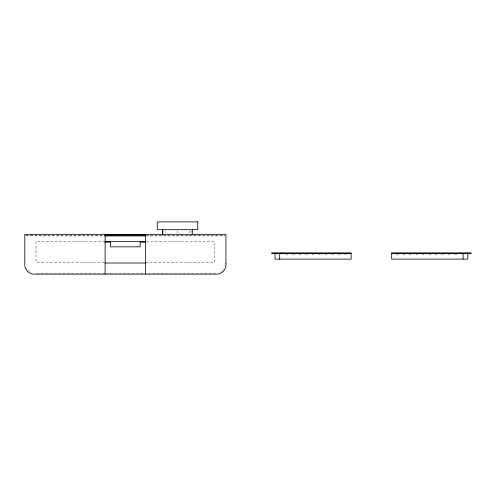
<?xml version="1.0" encoding="UTF-8"?>
<svg xmlns="http://www.w3.org/2000/svg" width="496" height="496" viewBox="0 0 496 496"><rect width="100%" height="100%" fill="white"/><g stroke="black" fill="none" stroke-linecap="round" stroke-linejoin="round"><path stroke-width="0.37" stroke-dasharray="2.48 1.86" d="M224.936 265.881L225.066 264.982M223.498 269.626L223.888 268.981M221.408 271.69L222.01 271.25M215.748 273.315L146.413 273.339M25.997 235.135L105.102 235.135M146.413 235.135L225.066 235.135M25.997 235.916L105.102 235.916M145.644 235.916L225.066 235.916M105.102 241.372L36.022 241.372L36.022 262.452L104.334 262.452M146.413 241.372L214.725 241.372L214.725 262.452L145.644 262.452M286.192 254.826L288.009 254.826M292.683 254.826L294.5 254.826M299.181 254.826L300.998 254.826M305.672 254.826L307.489 254.826M312.17 254.826L313.987 254.826M318.661 254.826L320.478 254.826M325.159 254.826L326.976 254.826M331.65 254.826L333.467 254.826M338.148 254.826L339.965 254.826M344.639 254.826L346.456 254.826M396.354 254.826L398.17 254.826M402.851 254.826L404.668 254.826M409.343 254.826L411.159 254.826M415.84 254.826L417.657 254.826M422.332 254.826L424.148 254.826M428.829 254.826L430.646 254.826M435.321 254.826L437.137 254.826M441.818 254.826L443.635 254.826M448.31 254.826L450.126 254.826M454.807 254.826L456.618 254.826M104.334 273.339L35.005 273.315M105.865 273.339L144.113 273.339M28.737 271.25L29.338 271.69M27.695 270.215L28.191 270.76M26.517 268.28L26.858 268.981M191.543 230.907L191.543 232.909M189.664 230.907L189.664 232.909M177.506 230.907L177.506 232.909M165.354 230.907L165.354 232.909"/><path stroke-width="0.74" d="M105.102 235.135L145.644 235.135M105.102 235.916L145.644 235.916M105.102 241.372L145.644 241.372M105.102 242.153L110.558 242.153L110.558 246.828L140.188 246.828L140.188 242.153L145.644 242.153M271.61 252.873L351.137 252.873L351.137 259.11L275.02 259.11L275.02 252.873M471.2 252.873L391.679 252.873L391.679 259.11L467.79 259.11L467.79 252.873M271.61 253.654L351.137 253.654M391.679 253.654L471.2 253.654M105.102 263.016L145.644 263.016M463.115 253.654L463.115 259.11M460.759 252.873L460.759 253.654M282.05 252.873L282.05 253.654M279.694 253.654L279.694 259.11M192.324 229.679L192.293 234.354M162.719 229.679L162.719 234.354M162.694 229.679L162.694 234.354M145.644 234.354L145.644 274.121M105.102 234.354L105.102 274.121M225.947 263.593C226.691 269.619 221.445 274.858 215.425 274.121L35.328 274.121C29.301 274.858 24.056 269.619 24.8 263.593L24.8 234.354L225.947 234.354L225.947 263.593M197.78 221.879L157.238 221.879L157.263 229.679L197.78 229.679L197.755 221.879"/></g></svg>
